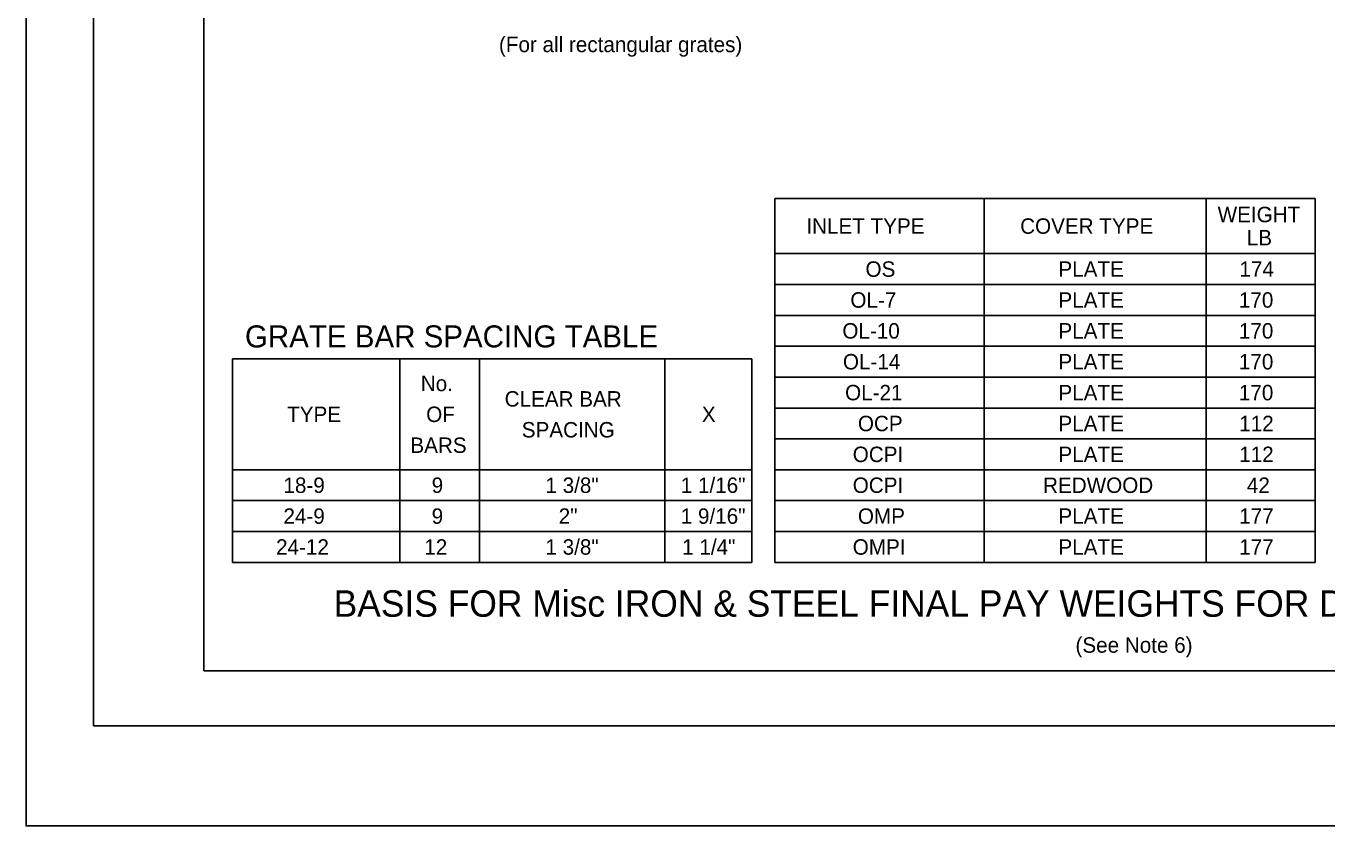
# Model space of a CAD drawing. Extents: x -894 to 866, y -476 to 714.
# Drawn here: x -894 to -304, y -476 to -114 of the extents above; entities that cross this region are included whole.
import ezdxf

# ---------------------------------------------------------------- set-up
doc = ezdxf.new("R2010")
doc.units = 0
for name, color, linetype in [('10 Sheet Format', 7, 'Continuous'), ('57 Undefined', 7, 'Continuous'), ('60 Nongeo Data', 7, 'Continuous')]:
    doc.layers.add(name, color=color, linetype=linetype)

msp = doc.modelspace()

# ---------------------------------------------------------------- linework, layer by layer
at = {"layer": '10 Sheet Format'}
for p, q in [((-863.42, 668.96), (-863.42, -431.04)), ((-813.45, 643.96), (-813.45, -406.04)), ((-813.45, -406.04), (-438.24, -406.04)), ((-438.75, -406.04), (199.07, -406.04)), ((-863.42, -431.04), (836.58, -431.04))]:
    msp.add_line(p, q, dxfattribs=at)
for points in [[(-894.04, 713.56), (865.96, 713.56), (865.96, -476.44), (-894.04, -476.44)], [(-863.42, -431.04), (836.58, -431.04), (836.58, 668.96), (-863.42, 668.96)]]:
    msp.add_lwpolyline(points, close=True, dxfattribs=at)
at = {"layer": '60 Nongeo Data'}
for p, q in [((-554.7, -356.93), (-554.7, -191.94)), ((-554.7, -191.94), (-309.7, -191.94)), ((-459.7, -356.93), (-459.7, -191.94)), ((-359.15, -192.37), (-359.15, -356.93)), ((-309.7, -191.94), (-309.7, -356.93)), ((-309.7, -216.93), (-554.7, -216.93)), ((-309.7, -230.93), (-554.7, -230.93)), ((-309.7, -244.93), (-554.7, -244.93)), ((-309.7, -258.94), (-554.7, -258.94)), ((-800.46, -264.63), (-564.99, -264.63)), ((-800.46, -356.93), (-800.46, -264.63)), ((-724.54, -356.93), (-724.54, -264.63)), ((-688.54, -356.93), (-688.54, -264.63)), ((-604.54, -264.63), (-604.54, -356.93)), ((-564.99, -264.63), (-564.99, -356.93)), ((-309.7, -272.94), (-554.7, -272.94)), ((-309.7, -286.94), (-554.7, -286.94)), ((-309.7, -300.93), (-554.7, -300.93)), ((-564.99, -314.93), (-800.46, -314.93)), ((-309.7, -314.93), (-554.7, -314.93)), ((-564.99, -328.93), (-800.46, -328.93)), ((-309.7, -328.93), (-554.7, -328.93)), ((-564.99, -342.93), (-800.46, -342.93)), ((-309.7, -342.93), (-554.7, -342.93)), ((-564.99, -356.93), (-800.46, -356.93)), ((-309.7, -356.93), (-554.7, -356.93))]:
    msp.add_line(p, q, dxfattribs=at)

# ---------------------------------------------------------------- texts
at = {"layer": '57 Undefined'}
for s, height, p in [('(For all rectangular grates)', 7, (-679.68, -125.56)), ('WEIGHT', 7, (-353.93, -202.68)), ('INLET TYPE', 7, (-540.35, -207.93)), ('COVER TYPE', 7, (-443.44, -207.93)), ('LB', 7, (-340.73, -213.18)), ('OS', 7, (-513.55, -227.43)), ('PLATE', 7, (-426.1, -227.43)), ('174', 7, (-344.05, -227.43)), ('OL-7', 7, (-520.4, -241.43)), ('PLATE', 7, (-426.1, -241.43)), ('170', 7, (-344.3, -241.43)), ('GRATE BAR SPACING TABLE', 10, (-794.81, -259.45)), ('OL-10', 7, (-524.02, -255.43)), ('PLATE', 7, (-426.1, -255.43)), ('170', 7, (-344.3, -255.43)), ('OL-14', 7, (-523.77, -269.43)), ('PLATE', 7, (-426.1, -269.43)), ('170', 7, (-344.3, -269.43)), ('No.', 7, (-715.12, -279.28)), ('OL-21', 7, (-522.8, -283.43)), ('PLATE', 7, (-426.1, -283.43)), ('170', 7, (-344.3, -283.43)), ('CLEAR BAR', 7, (-677.1, -286.28)), ('TYPE', 7, (-775.7, -293.28)), ('OF', 7, (-712.67, -293.28)), ('X', 7, (-587.72, -293.28)), ('SPACING', 7, (-669.34, -300.28)), ('OCP', 7, (-516.99, -297.44)), ('PLATE', 7, (-426.1, -297.44)), ('112', 7, (-344.15, -297.44)), ('BARS', 7, (-719.83, -307.28)), ('OCPI', 7, (-519.33, -311.43)), ('PLATE', 7, (-426.1, -311.43)), ('112', 7, (-344.15, -311.43)), ('18-9', 7, (-777.36, -325.43)), ('9', 7, (-710.18, -325.43)), ('1 3/8"', 7, (-658.61, -325.43)), ('1 1/16"', 7, (-597.28, -325.43)), ('OCPI', 7, (-519.33, -325.43)), ('REDWOOD', 7, (-433.06, -325.43)), ('42', 7, (-340.68, -325.43)), ('24-9', 7, (-777.36, -339.43)), ('9', 7, (-710.18, -339.43)), ('2"', 7, (-652.6, -339.43)), ('1 9/16"', 7, (-597.28, -339.43)), ('OMP', 7, (-516.99, -339.43)), ('PLATE', 7, (-426.1, -339.43)), ('177', 7, (-344.16, -339.43)), ('24-12', 7, (-780.71, -353.43)), ('12', 7, (-713.53, -353.43)), ('1 3/8"', 7, (-658.61, -353.43)), ('1 1/4"', 7, (-596.64, -353.43)), ('OMPI', 7, (-519.33, -353.43)), ('PLATE', 7, (-426.1, -353.43)), ('177', 7, (-344.16, -353.43)), ('BASIS FOR Misc IRON & STEEL FINAL PAY WEIGHTS FOR DRAINAGE INLETS', 12, (-754.63, -381.57)), ('(See Note 6)', 7, (-418.37, -397.88))]:
    msp.add_text(s, height=height, dxfattribs=at).set_placement(p)

doc.saveas('drawing.dxf')
